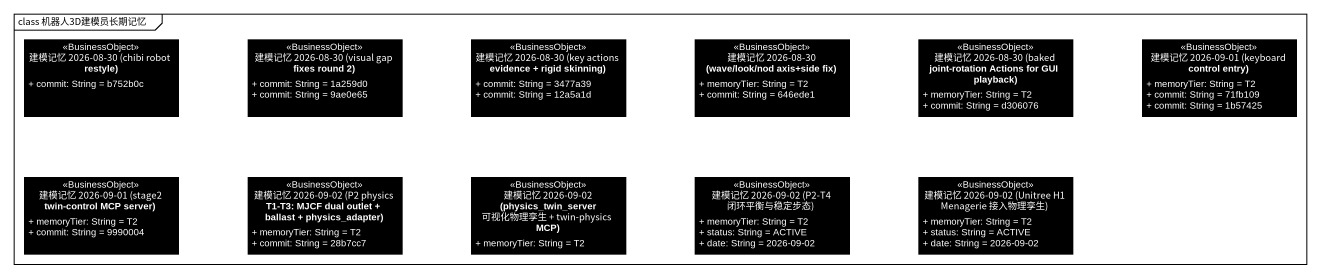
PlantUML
@startuml
mainframe class 机器人3D建模员长期记忆
hide circle
hide empty members
skinparam classAttributeIconSize 0
class "建模记忆 2026-08-30 (chibi robot restyle)" as 建模记忆_2026_08_30_chibi_robot <<BusinessObject>> #000000 {
  + commit: String = b752b0c
}
class "建模记忆 2026-08-30 (visual gap fixes round 2)" as 建模记忆_2026_08_30_visual_gap <<BusinessObject>> #000000 {
  + commit: String = 1a259d0
  + commit: String = 9ae0e65
}
class "建模记忆 2026-08-30 (key actions evidence + rigid skinning)" as 建模记忆_2026_08_30_key_actions <<BusinessObject>> #000000 {
  + commit: String = 3477a39
  + commit: String = 12a5a1d
}
class "建模记忆 2026-08-30 (wave/look/nod axis+side fix)" as 建模记忆_2026_08_30_wave_look <<BusinessObject>> #000000 {
  + memoryTier: String = T2
  + commit: String = 646ede1
}
class "建模记忆 2026-08-30 (baked joint-rotation Actions for GUI playback)" as 建模记忆_2026_08_30_baked_joint <<BusinessObject>> #000000 {
  + memoryTier: String = T2
  + commit: String = d306076
}
class "建模记忆 2026-09-01 (keyboard control entry)" as 建模记忆_2026_09_01_keyboard <<BusinessObject>> #000000 {
  + memoryTier: String = T2
  + commit: String = 71fb109
  + commit: String = 1b57425
}
class "建模记忆 2026-09-01 (stage2 twin-control MCP server)" as 建模记忆_2026_09_01_stage2_twin <<BusinessObject>> #000000 {
  + memoryTier: String = T2
  + commit: String = 9990004
}
class "建模记忆 2026-09-02 (P2 physics T1-T3: MJCF dual outlet + ballast + physics_adapter)" as 建模记忆_2026_09_02_P2_physics <<BusinessObject>> #000000 {
  + memoryTier: String = T2
  + commit: String = 28b7cc7
}
class "建模记忆 2026-09-02 (physics_twin_server 可视化物理孪生 + twin-physics MCP)" as 建模记忆_2026_09_02_physics <<BusinessObject>> #000000 {
  + memoryTier: String = T2
}
class "建模记忆 2026-09-02 (P2-T4 闭环平衡与稳定步态)" as 建模记忆_2026_09_02_P2_T4 <<BusinessObject>> #000000 {
  + memoryTier: String = T2
  + status: String = ACTIVE
  + date: String = 2026-09-02
}
class "建模记忆 2026-09-02 (Unitree H1 Menagerie 接入物理孪生)" as 建模记忆_2026_09_02_Unitree_H1 <<BusinessObject>> #000000 {
  + memoryTier: String = T2
  + status: String = ACTIVE
  + date: String = 2026-09-02
}
@enduml
